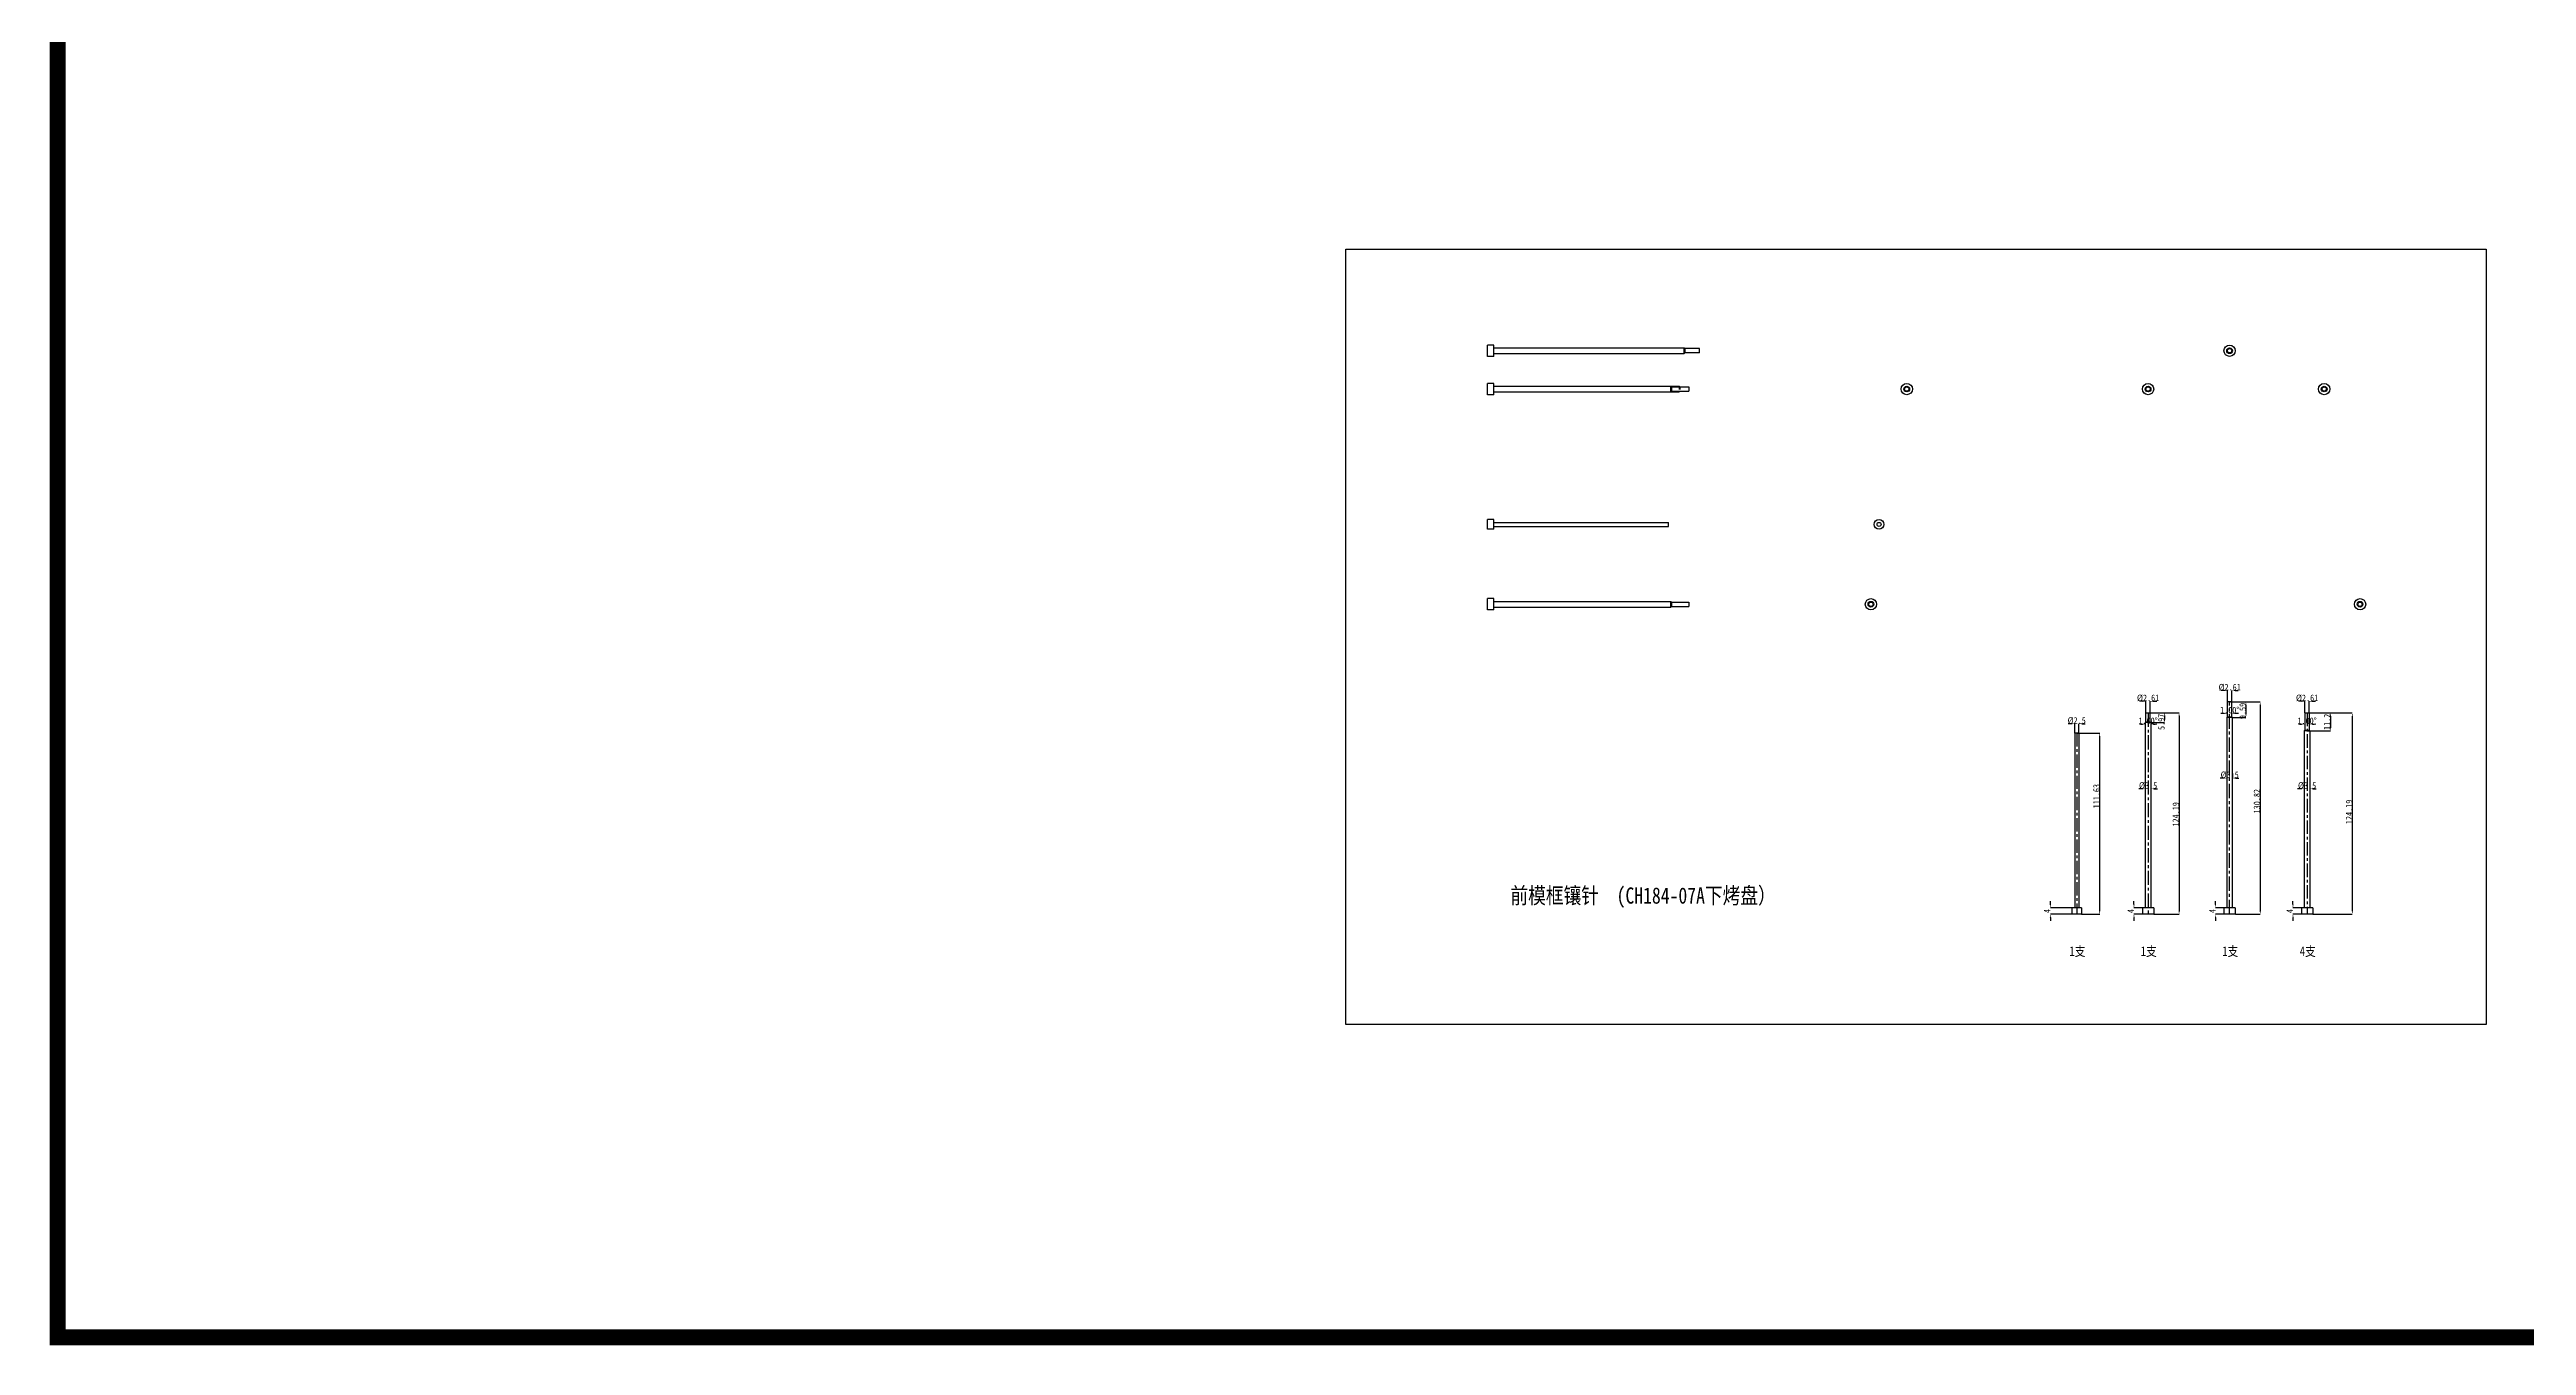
# Model space of a CAD drawing. Header units: millimetres. Extents: x 1572 to 4063, y -10865 to -3081.
# Drawn here: x 1572 to 3099, y -10865 to -10066 of the extents above; entities that cross this region are included whole.
import ezdxf

# ---------------------------------------------------------------- set-up
doc = ezdxf.new("R2010")
doc.units = ezdxf.units.MM
doc.header["$LTSCALE"] = 16.335
doc.header["$PDMODE"] = 3
doc.header["$PDSIZE"] = 0.3125
doc.linetypes.add('CENTER', pattern=[0.6, 0.375, -0.075, 0.075, -0.075])
doc.linetypes.add('HIDDEN', pattern=[0.2, 0.1, -0.1])
doc.layers.get('0').update_dxf_attribs({"linetype": 'CONTINUOUS'})
doc.layers.get('Defpoints').update_dxf_attribs({"linetype": 'CONTINUOUS'})
doc.layers.add('DEFAULT_2', color=8, linetype='HIDDEN')
doc.layers.add('dim', color=82, linetype='CONTINUOUS', lineweight=9)
doc.styles.get("Standard").update_dxf_attribs({"font": 'txt', "width": 0.8})
doc.dimstyles.new('ISO-25', dxfattribs={"dimtxt": 8, "dimasz": 6, "dimexe": 0, "dimexo": 0, "dimgap": 0, "dimtad": 1, "dimdsep": 46, "dimtxsty": 'Standard', "dimcen": 0, "dimclrd": 4, "dimclre": 4, "dimclrt": 6, "dimazin": 0, "dimtfac": 1, "dimtofl": 0, "dimtmove": 0, "dimatfit": 3, "dimfxl": 0, "dimarcsym": 0})

# ---------------------------------------------------------------- blocks, each defined once
blk = doc.blocks.new('*D991')
at = {"layer": 'Defpoints', "color": 0, "transparency": 16777216}
for p in [(2962, -10467.6), (2962, -10474.7), (2964.6, -10474.7)]:
    blk.add_point(p, dxfattribs=at)
at = {"layer": 'dim', "color": 4, "lineweight": -2, "transparency": 16777216}
for p, q in [((2960, -10467.6), (2958, -10467.6)), ((2962, -10474.7), (2962, -10467.6)), ((2964.6, -10474.7), (2964.6, -10467.6)), ((2966.6, -10467.6), (2968.6, -10467.6))]:
    blk.add_line(p, q, dxfattribs=at)
at = {"layer": 'dim', "color": 4, "transparency": 16777216}
for points in [[(2960, -10467.3), (2960, -10468), (2962, -10467.6)], [(2966.6, -10467.3), (2966.6, -10468), (2964.6, -10467.6)]]:
    blk.add_solid(points, dxfattribs=at)
at = {"layer": 'dim', "color": 6, "transparency": 16777216, "insert": (2963.3, -10465.6), "char_height": 4, "attachment_point": 5}
blk.add_mtext('%%c2.61', dxfattribs=at)
blk = doc.blocks.new('*D992')
at = {"layer": 'Defpoints', "color": 0, "transparency": 16777216}
for p in [(2963.9, -10474.7), (2963.9, -10485.9), (2977.7, -10485.9)]:
    blk.add_point(p, dxfattribs=at)
at = {"layer": 'dim', "color": 4, "lineweight": -2, "transparency": 16777216}
for p, q in [((2963.9, -10474.7), (2977.7, -10474.7)), ((2963.9, -10485.9), (2977.7, -10485.9)), ((2977.7, -10476.7), (2977.7, -10483.9))]:
    blk.add_line(p, q, dxfattribs=at)
at = {"layer": 'dim', "color": 4, "transparency": 16777216}
for points in [[(2977.3, -10476.7), (2978, -10476.7), (2977.7, -10474.7)], [(2977.3, -10483.9), (2978, -10483.9), (2977.7, -10485.9)]]:
    blk.add_solid(points, dxfattribs=at)
at = {"layer": 'dim', "color": 6, "transparency": 16777216, "insert": (2975.7, -10480.3), "char_height": 4, "attachment_point": 5, "rotation": 90}
blk.add_mtext('11.2', dxfattribs=at)
blk = doc.blocks.new('*D993')
at = {"layer": 'Defpoints', "color": 0, "transparency": 16777216}
for p in [(2964.6, -10474.7), (2966.8, -10598.9), (2991.2, -10598.9)]:
    blk.add_point(p, dxfattribs=at)
at = {"layer": 'dim', "color": 4, "lineweight": -2, "transparency": 16777216}
for p, q in [((2964.6, -10474.7), (2991.2, -10474.7)), ((2991.2, -10476.7), (2991.2, -10596.9)), ((2966.8, -10598.9), (2991.2, -10598.9))]:
    blk.add_line(p, q, dxfattribs=at)
at = {"layer": 'dim', "color": 4, "transparency": 16777216}
for points in [[(2990.9, -10476.7), (2991.5, -10476.7), (2991.2, -10474.7)], [(2990.9, -10596.9), (2991.5, -10596.9), (2991.2, -10598.9)]]:
    blk.add_solid(points, dxfattribs=at)
at = {"layer": 'dim', "color": 6, "transparency": 16777216, "insert": (2989.2, -10535.8), "char_height": 4, "attachment_point": 5, "rotation": 90}
blk.add_mtext('124.19', dxfattribs=at)
blk = doc.blocks.new('*D994')
at = {"layer": 'Defpoints', "color": 0, "transparency": 16777216}
for p in [(2959.8, -10594.9), (2954.6, -10598.9), (2959.8, -10598.9)]:
    blk.add_point(p, dxfattribs=at)
at = {"layer": 'dim', "color": 4, "lineweight": -2, "transparency": 16777216}
for p, q in [((2954.6, -10592.9), (2954.6, -10590.9)), ((2959.8, -10594.9), (2954.6, -10594.9)), ((2959.8, -10598.9), (2954.6, -10598.9)), ((2954.6, -10600.9), (2954.6, -10602.9))]:
    blk.add_line(p, q, dxfattribs=at)
at = {"layer": 'dim', "color": 4, "transparency": 16777216}
for points in [[(2954.3, -10592.9), (2955, -10592.9), (2954.6, -10594.9)], [(2954.3, -10600.9), (2955, -10600.9), (2954.6, -10598.9)]]:
    blk.add_solid(points, dxfattribs=at)
at = {"layer": 'dim', "color": 6, "transparency": 16777216, "insert": (2952.6, -10596.9), "char_height": 4, "attachment_point": 5, "rotation": 90}
blk.add_mtext('4', dxfattribs=at)
blk = doc.blocks.new('*D995')
at = {"layer": 'Defpoints', "color": 0, "transparency": 16777216}
for p in [(2961.5, -10518.7), (2965, -10518.7), (2961.5, -10521.6)]:
    blk.add_point(p, dxfattribs=at)
at = {"layer": 'dim', "color": 4, "lineweight": -2, "transparency": 16777216}
for p, q in [((2961.5, -10518.7), (2961.5, -10521.6)), ((2965, -10518.7), (2965, -10521.6)), ((2959.5, -10521.6), (2957.5, -10521.6)), ((2967, -10521.6), (2969, -10521.6))]:
    blk.add_line(p, q, dxfattribs=at)
at = {"layer": 'dim', "color": 4, "transparency": 16777216}
for points in [[(2959.5, -10521.3), (2959.5, -10521.9), (2961.5, -10521.6)], [(2967, -10521.3), (2967, -10521.9), (2965, -10521.6)]]:
    blk.add_solid(points, dxfattribs=at)
at = {"layer": 'dim', "color": 6, "transparency": 16777216, "insert": (2963.3, -10519.6), "char_height": 4, "attachment_point": 5}
blk.add_mtext('%%c3.5', dxfattribs=at)
blk = doc.blocks.new('*D996')
at = {"layer": 'Defpoints', "color": 0, "transparency": 16777216}
for p in [(2961.9, -10485.4), (2962, -10474.7), (2962.8, -10481.7), (2964.6, -10474.7), (2964.7, -10485.4)]:
    blk.add_point(p, dxfattribs=at)
at = {"layer": 'dim', "color": 4, "lineweight": -2, "transparency": 16777216}
for start, end in [(268.0378, 268.7689), (271.2311, 271.9622)]:
    blk.add_arc((2963.3, -10325), 156.7, start, end, dxfattribs=at)
at = {"layer": 'dim', "color": 4, "transparency": 16777216}
for points in [[(2959.9, -10481.3), (2959.9, -10482), (2961.9, -10481.7)], [(2966.7, -10482), (2966.6, -10481.3), (2964.7, -10481.7)]]:
    blk.add_solid(points, dxfattribs=at)
at = {"layer": 'dim', "color": 6, "transparency": 16777216, "insert": (2963.3, -10479.7), "char_height": 4, "attachment_point": 5}
blk.add_mtext('1.00°', dxfattribs=at)
blk = doc.blocks.new('*D997')
at = {"layer": 'Defpoints', "color": 0, "transparency": 16777216}
for p in [(2820.1, -10487.2), (2822.6, -10481.5), (2822.6, -10487.2)]:
    blk.add_point(p, dxfattribs=at)
at = {"layer": 'dim', "color": 4, "lineweight": -2, "transparency": 16777216}
for p, q in [((2818.1, -10481.5), (2816.1, -10481.5)), ((2820.1, -10487.2), (2820.1, -10481.5)), ((2822.6, -10487.2), (2822.6, -10481.5)), ((2824.6, -10481.5), (2826.6, -10481.5))]:
    blk.add_line(p, q, dxfattribs=at)
at = {"layer": 'dim', "color": 4, "transparency": 16777216}
for points in [[(2818.1, -10481.1), (2818.1, -10481.8), (2820.1, -10481.5)], [(2824.6, -10481.1), (2824.6, -10481.8), (2822.6, -10481.5)]]:
    blk.add_solid(points, dxfattribs=at)
at = {"layer": 'dim', "color": 6, "transparency": 16777216, "insert": (2821.3, -10479.5), "char_height": 4, "attachment_point": 5}
blk.add_mtext('%%c2.5', dxfattribs=at)
blk = doc.blocks.new('*D998')
at = {"layer": 'Defpoints', "color": 0, "transparency": 16777216}
for p in [(2821.3, -10487.2), (2835.5, -10487.2), (2824.3, -10598.9)]:
    blk.add_point(p, dxfattribs=at)
at = {"layer": 'dim', "color": 4, "lineweight": -2, "transparency": 16777216}
for p, q in [((2821.3, -10487.2), (2835.5, -10487.2)), ((2835.5, -10596.9), (2835.5, -10489.2)), ((2824.3, -10598.9), (2835.5, -10598.9))]:
    blk.add_line(p, q, dxfattribs=at)
at = {"layer": 'dim', "color": 4, "transparency": 16777216}
for points in [[(2835.1, -10489.2), (2835.8, -10489.2), (2835.5, -10487.2)], [(2835.1, -10596.9), (2835.8, -10596.9), (2835.5, -10598.9)]]:
    blk.add_solid(points, dxfattribs=at)
at = {"layer": 'dim', "color": 6, "transparency": 16777216, "insert": (2833.5, -10526.1), "char_height": 4, "attachment_point": 5, "rotation": 90}
blk.add_mtext('111.63', dxfattribs=at)
blk = doc.blocks.new('*D999')
at = {"layer": 'Defpoints', "color": 0, "transparency": 16777216}
for p in [(2819.8, -10594.9), (2805.1, -10598.9), (2818.3, -10598.9)]:
    blk.add_point(p, dxfattribs=at)
at = {"layer": 'dim', "color": 4, "lineweight": -2, "transparency": 16777216}
for p, q in [((2805.1, -10592.9), (2805.1, -10590.9)), ((2819.8, -10594.9), (2805.1, -10594.9)), ((2818.3, -10598.9), (2805.1, -10598.9)), ((2805.1, -10600.9), (2805.1, -10602.9))]:
    blk.add_line(p, q, dxfattribs=at)
at = {"layer": 'dim', "color": 4, "transparency": 16777216}
for points in [[(2804.7, -10592.9), (2805.4, -10592.9), (2805.1, -10594.9)], [(2804.7, -10600.9), (2805.4, -10600.9), (2805.1, -10598.9)]]:
    blk.add_solid(points, dxfattribs=at)
at = {"layer": 'dim', "color": 6, "transparency": 16777216, "insert": (2803.1, -10596.9), "char_height": 4, "attachment_point": 5, "rotation": 90}
blk.add_mtext('4', dxfattribs=at)
blk = doc.blocks.new('*D1000')
at = {"layer": 'Defpoints', "color": 0, "transparency": 16777216}
for p in [(2914.2, -10461), (2914.2, -10468), (2916.9, -10468)]:
    blk.add_point(p, dxfattribs=at)
at = {"layer": 'dim', "color": 4, "lineweight": -2, "transparency": 16777216}
for p, q in [((2912.2, -10461), (2910.2, -10461)), ((2914.2, -10468), (2914.2, -10461)), ((2916.9, -10468), (2916.9, -10461)), ((2918.9, -10461), (2920.9, -10461))]:
    blk.add_line(p, q, dxfattribs=at)
at = {"layer": 'dim', "color": 4, "transparency": 16777216}
for points in [[(2912.2, -10460.7), (2912.2, -10461.3), (2914.2, -10461)], [(2918.9, -10460.7), (2918.9, -10461.3), (2916.9, -10461)]]:
    blk.add_solid(points, dxfattribs=at)
at = {"layer": 'dim', "color": 6, "transparency": 16777216, "insert": (2915.6, -10459), "char_height": 4, "attachment_point": 5}
blk.add_mtext('%%c2.61', dxfattribs=at)
blk = doc.blocks.new('*D1001')
at = {"layer": 'Defpoints', "color": 0, "transparency": 16777216}
for p in [(2916.1, -10468), (2917.3, -10477.6), (2925.6, -10477.6)]:
    blk.add_point(p, dxfattribs=at)
at = {"layer": 'dim', "color": 4, "lineweight": -2, "transparency": 16777216}
for p, q in [((2916.1, -10468), (2925.6, -10468)), ((2925.6, -10470), (2925.6, -10475.6)), ((2917.3, -10477.6), (2925.6, -10477.6))]:
    blk.add_line(p, q, dxfattribs=at)
at = {"layer": 'dim', "color": 4, "transparency": 16777216}
for points in [[(2925.3, -10470), (2926, -10470), (2925.6, -10468)], [(2925.3, -10475.6), (2926, -10475.6), (2925.6, -10477.6)]]:
    blk.add_solid(points, dxfattribs=at)
at = {"layer": 'dim', "color": 6, "transparency": 16777216, "insert": (2923.6, -10473.6), "char_height": 4, "attachment_point": 5, "rotation": 90}
blk.add_mtext('9.59', dxfattribs=at)
blk = doc.blocks.new('*D1002')
at = {"layer": 'Defpoints', "color": 0, "transparency": 16777216}
for p in [(2916.9, -10468), (2919.1, -10598.9), (2934.4, -10598.9)]:
    blk.add_point(p, dxfattribs=at)
at = {"layer": 'dim', "color": 4, "lineweight": -2, "transparency": 16777216}
for p, q in [((2916.9, -10468), (2934.4, -10468)), ((2934.4, -10470), (2934.4, -10596.9)), ((2919.1, -10598.9), (2934.4, -10598.9))]:
    blk.add_line(p, q, dxfattribs=at)
at = {"layer": 'dim', "color": 4, "transparency": 16777216}
for points in [[(2934.1, -10470), (2934.8, -10470), (2934.4, -10468)], [(2934.1, -10596.9), (2934.8, -10596.9), (2934.4, -10598.9)]]:
    blk.add_solid(points, dxfattribs=at)
at = {"layer": 'dim', "color": 6, "transparency": 16777216, "insert": (2932.4, -10529.2), "char_height": 4, "attachment_point": 5, "rotation": 90}
blk.add_mtext('130.82', dxfattribs=at)
blk = doc.blocks.new('*D1003')
at = {"layer": 'Defpoints', "color": 0, "transparency": 16777216}
for p in [(2913.8, -10512.1), (2913.8, -10515), (2917.3, -10512.1)]:
    blk.add_point(p, dxfattribs=at)
at = {"layer": 'dim', "color": 4, "lineweight": -2, "transparency": 16777216}
for p, q in [((2911.8, -10515), (2909.8, -10515)), ((2913.8, -10512.1), (2913.8, -10515)), ((2917.3, -10512.1), (2917.3, -10515)), ((2919.3, -10515), (2921.3, -10515))]:
    blk.add_line(p, q, dxfattribs=at)
at = {"layer": 'dim', "color": 4, "transparency": 16777216}
for points in [[(2911.8, -10514.6), (2911.8, -10515.3), (2913.8, -10515)], [(2919.3, -10514.6), (2919.3, -10515.3), (2917.3, -10515)]]:
    blk.add_solid(points, dxfattribs=at)
at = {"layer": 'dim', "color": 6, "transparency": 16777216, "insert": (2915.6, -10513), "char_height": 4, "attachment_point": 5}
blk.add_mtext('%%c3.5', dxfattribs=at)
blk = doc.blocks.new('*D1004')
at = {"layer": 'Defpoints', "color": 0, "transparency": 16777216}
for p in [(2914.2, -10468), (2916.9, -10468), (2914.2, -10478.8), (2915.1, -10475.1), (2917, -10478.8)]:
    blk.add_point(p, dxfattribs=at)
at = {"layer": 'dim', "color": 4, "lineweight": -2, "transparency": 16777216}
for start, end in [(268.0378, 268.7689), (271.2311, 271.9622)]:
    blk.add_arc((2915.6, -10318.3), 156.7, start, end, dxfattribs=at)
at = {"layer": 'dim', "color": 4, "transparency": 16777216}
for points in [[(2912.2, -10474.7), (2912.2, -10475.4), (2914.2, -10475.1)], [(2918.9, -10475.4), (2918.9, -10474.7), (2916.9, -10475.1)]]:
    blk.add_solid(points, dxfattribs=at)
at = {"layer": 'dim', "color": 6, "transparency": 16777216, "insert": (2915.6, -10473.1), "char_height": 4, "attachment_point": 5}
blk.add_mtext('1.00\\M+5A1E3', dxfattribs=at)
blk = doc.blocks.new('*D1005')
at = {"layer": 'Defpoints', "color": 0, "transparency": 16777216}
for p in [(2864, -10467.6), (2864, -10474.7), (2866.6, -10474.7)]:
    blk.add_point(p, dxfattribs=at)
at = {"layer": 'dim', "color": 4, "lineweight": -2, "transparency": 16777216}
for p, q in [((2862, -10467.6), (2860, -10467.6)), ((2864, -10474.7), (2864, -10467.6)), ((2866.6, -10474.7), (2866.6, -10467.6)), ((2868.6, -10467.6), (2870.6, -10467.6))]:
    blk.add_line(p, q, dxfattribs=at)
at = {"layer": 'dim', "color": 4, "transparency": 16777216}
for points in [[(2862, -10467.3), (2862, -10468), (2864, -10467.6)], [(2868.6, -10467.3), (2868.6, -10468), (2866.6, -10467.6)]]:
    blk.add_solid(points, dxfattribs=at)
at = {"layer": 'dim', "color": 6, "transparency": 16777216, "insert": (2865.3, -10465.6), "char_height": 4, "attachment_point": 5}
blk.add_mtext('%%c2.61', dxfattribs=at)
blk = doc.blocks.new('*D1006')
at = {"layer": 'Defpoints', "color": 0, "transparency": 16777216}
for p in [(2865.9, -10474.7), (2867.1, -10480.6), (2875.5, -10480.6)]:
    blk.add_point(p, dxfattribs=at)
at = {"layer": 'dim', "color": 4, "lineweight": -2, "transparency": 16777216}
for p, q in [((2865.9, -10474.7), (2875.5, -10474.7)), ((2867.1, -10480.6), (2875.5, -10480.6)), ((2875.5, -10476.7), (2875.5, -10478.6))]:
    blk.add_line(p, q, dxfattribs=at)
at = {"layer": 'dim', "color": 4, "transparency": 16777216}
for points in [[(2875.2, -10476.7), (2875.9, -10476.7), (2875.5, -10474.7)], [(2875.2, -10478.6), (2875.9, -10478.6), (2875.5, -10480.6)]]:
    blk.add_solid(points, dxfattribs=at)
at = {"layer": 'dim', "color": 6, "transparency": 16777216, "insert": (2873.5, -10480.3), "char_height": 4, "attachment_point": 5, "rotation": 90}
blk.add_mtext('5.97', dxfattribs=at)
blk = doc.blocks.new('*D1007')
at = {"layer": 'Defpoints', "color": 0, "transparency": 16777216}
for p in [(2866.6, -10474.7), (2868.8, -10598.9), (2884.4, -10598.9)]:
    blk.add_point(p, dxfattribs=at)
at = {"layer": 'dim', "color": 4, "lineweight": -2, "transparency": 16777216}
for p, q in [((2866.6, -10474.7), (2884.4, -10474.7)), ((2884.4, -10476.7), (2884.4, -10596.9)), ((2868.8, -10598.9), (2884.4, -10598.9))]:
    blk.add_line(p, q, dxfattribs=at)
at = {"layer": 'dim', "color": 4, "transparency": 16777216}
for points in [[(2884.1, -10476.7), (2884.8, -10476.7), (2884.4, -10474.7)], [(2884.1, -10596.9), (2884.8, -10596.9), (2884.4, -10598.9)]]:
    blk.add_solid(points, dxfattribs=at)
at = {"layer": 'dim', "color": 6, "transparency": 16777216, "insert": (2882.4, -10537.3), "char_height": 4, "attachment_point": 5, "rotation": 90}
blk.add_mtext('124.19', dxfattribs=at)
blk = doc.blocks.new('*D1008')
at = {"layer": 'Defpoints', "color": 0, "transparency": 16777216}
for p in [(2863.6, -10518.7), (2867.1, -10518.7), (2863.6, -10521.6)]:
    blk.add_point(p, dxfattribs=at)
at = {"layer": 'dim', "color": 4, "lineweight": -2, "transparency": 16777216}
for p, q in [((2863.6, -10518.7), (2863.6, -10521.6)), ((2867.1, -10518.7), (2867.1, -10521.6)), ((2861.6, -10521.6), (2859.6, -10521.6)), ((2869.1, -10521.6), (2871.1, -10521.6))]:
    blk.add_line(p, q, dxfattribs=at)
at = {"layer": 'dim', "color": 4, "transparency": 16777216}
for points in [[(2861.6, -10521.3), (2861.6, -10521.9), (2863.6, -10521.6)], [(2869.1, -10521.3), (2869.1, -10521.9), (2867.1, -10521.6)]]:
    blk.add_solid(points, dxfattribs=at)
at = {"layer": 'dim', "color": 6, "transparency": 16777216, "insert": (2865.3, -10519.6), "char_height": 4, "attachment_point": 5}
blk.add_mtext('%%c3.5', dxfattribs=at)
blk = doc.blocks.new('*D1009')
at = {"layer": 'Defpoints', "color": 0, "transparency": 16777216}
for p in [(2863.9, -10485.4), (2864, -10474.7), (2864.8, -10481.7), (2866.6, -10474.7), (2866.7, -10485.4)]:
    blk.add_point(p, dxfattribs=at)
at = {"layer": 'dim', "color": 4, "lineweight": -2, "transparency": 16777216}
for start, end in [(268.0378, 268.7689), (271.2311, 271.9622)]:
    blk.add_arc((2865.3, -10325), 156.7, start, end, dxfattribs=at)
at = {"layer": 'dim', "color": 4, "transparency": 16777216}
for points in [[(2861.9, -10481.3), (2861.9, -10482), (2863.9, -10481.7)], [(2868.7, -10482), (2868.7, -10481.3), (2866.7, -10481.7)]]:
    blk.add_solid(points, dxfattribs=at)
at = {"layer": 'dim', "color": 6, "transparency": 16777216, "insert": (2865.3, -10479.7), "char_height": 4, "attachment_point": 5}
blk.add_mtext('1.00\\M+5A1E3', dxfattribs=at)
blk = doc.blocks.new('*D1010')
at = {"layer": 'Defpoints', "color": 0, "transparency": 16777216}
for p in [(2912.1, -10594.9), (2906.9, -10598.9), (2912.1, -10598.9)]:
    blk.add_point(p, dxfattribs=at)
at = {"layer": 'dim', "color": 4, "lineweight": -2, "transparency": 16777216}
for p, q in [((2906.9, -10592.9), (2906.9, -10590.9)), ((2912.1, -10594.9), (2906.9, -10594.9)), ((2912.1, -10598.9), (2906.9, -10598.9)), ((2906.9, -10600.9), (2906.9, -10602.9))]:
    blk.add_line(p, q, dxfattribs=at)
at = {"layer": 'dim', "color": 4, "transparency": 16777216}
for points in [[(2906.6, -10592.9), (2907.2, -10592.9), (2906.9, -10594.9)], [(2906.6, -10600.9), (2907.2, -10600.9), (2906.9, -10598.9)]]:
    blk.add_solid(points, dxfattribs=at)
at = {"layer": 'dim', "color": 6, "transparency": 16777216, "insert": (2904.9, -10596.9), "char_height": 4, "attachment_point": 5, "rotation": 90}
blk.add_mtext('4', dxfattribs=at)
blk = doc.blocks.new('*D1011')
at = {"layer": 'Defpoints', "color": 0, "transparency": 16777216}
for p in [(2861.8, -10594.9), (2856.6, -10598.9), (2861.8, -10598.9)]:
    blk.add_point(p, dxfattribs=at)
at = {"layer": 'dim', "color": 4, "lineweight": -2, "transparency": 16777216}
for p, q in [((2856.6, -10592.9), (2856.6, -10590.9)), ((2861.8, -10594.9), (2856.6, -10594.9)), ((2861.8, -10598.9), (2856.6, -10598.9)), ((2856.6, -10600.9), (2856.6, -10602.9))]:
    blk.add_line(p, q, dxfattribs=at)
at = {"layer": 'dim', "color": 4, "transparency": 16777216}
for points in [[(2856.3, -10592.9), (2857, -10592.9), (2856.6, -10594.9)], [(2856.3, -10600.9), (2857, -10600.9), (2856.6, -10598.9)]]:
    blk.add_solid(points, dxfattribs=at)
at = {"layer": 'dim', "color": 6, "transparency": 16777216, "insert": (2854.6, -10596.9), "char_height": 4, "attachment_point": 5, "rotation": 90}
blk.add_mtext('4', dxfattribs=at)

msp = doc.modelspace()

# ---------------------------------------------------------------- linework, layer by layer
at = {"color": 7, "linetype": 'Continuous'}
for p, q in [((2458.087, -10255.028), (2458.088, -10248.03)), ((2462.087, -10255.029), (2458.087, -10255.029)), ((2462.088, -10248.029), (2458.088, -10248.029)), ((2462.087, -10255.028), (2462.088, -10248.031)), ((2462.088, -10249.779), (2579.314, -10249.779)), ((2462.088, -10253.279), (2579.314, -10253.279)), ((2579.314, -10253.279), (2579.314, -10249.779)), ((2579.757, -10250.223), (2579.314, -10249.779)), ((2579.757, -10252.836), (2579.314, -10253.279)), ((2579.757, -10250.223), (2579.757, -10252.836)), ((2588.903, -10250.223), (2579.757, -10250.223)), ((2588.903, -10252.836), (2579.757, -10252.836)), ((2588.903, -10252.836), (2588.903, -10250.223)), ((2462.086, -10271.647), (2458.086, -10271.647)), ((2458.086, -10278.645), (2458.086, -10271.648)), ((2462.086, -10278.646), (2462.086, -10271.648)), ((2462.086, -10273.397), (2576.299, -10273.397)), ((2571.073, -10276.897), (2571.073, -10273.397)), ((2571.516, -10273.84), (2571.073, -10273.397)), ((2571.516, -10273.84), (2571.516, -10276.453)), ((2571.516, -10273.84), (2582.27, -10273.84)), ((2576.299, -10273.84), (2576.299, -10273.397)), ((2576.742, -10273.84), (2576.299, -10273.397)), ((2582.27, -10273.84), (2582.27, -10276.453)), ((2462.086, -10278.647), (2458.086, -10278.647)), ((2462.086, -10276.897), (2576.299, -10276.897)), ((2571.516, -10276.453), (2571.073, -10276.897)), ((2571.516, -10276.453), (2582.27, -10276.453)), ((2576.742, -10276.453), (2576.299, -10276.897)), ((2576.299, -10276.897), (2576.299, -10276.453)), ((2458.08, -10361.562), (2458.081, -10355.562)), ((2462.08, -10361.562), (2458.08, -10361.562)), ((2462.081, -10355.562), (2458.081, -10355.562)), ((2462.08, -10361.562), (2462.081, -10355.562)), ((2462.081, -10357.312), (2569.707, -10357.312)), ((2462.081, -10359.812), (2569.707, -10359.812)), ((2569.707, -10359.811), (2569.707, -10357.313)), ((2458.077, -10411.305), (2458.078, -10404.308)), ((2462.077, -10411.307), (2458.077, -10411.307)), ((2462.078, -10404.307), (2458.078, -10404.307)), ((2462.077, -10411.306), (2462.078, -10404.308)), ((2462.077, -10409.557), (2571.073, -10409.557)), ((2462.078, -10406.057), (2571.073, -10406.057)), ((2571.073, -10409.557), (2571.073, -10406.057)), ((2571.516, -10406.5), (2571.073, -10406.057)), ((2571.516, -10409.113), (2571.073, -10409.557)), ((2571.516, -10406.5), (2571.516, -10409.113)), ((2571.516, -10406.5), (2582.27, -10406.5)), ((2571.516, -10409.113), (2582.27, -10409.113)), ((2582.27, -10406.5), (2582.27, -10409.113)), ((2914.169, -10477.187), (2914.249, -10468.042)), ((2916.862, -10468.042), (2914.249, -10468.042)), ((2916.942, -10477.187), (2916.862, -10468.042)), ((2820.071, -10487.238), (2820.071, -10594.864)), ((2822.571, -10487.238), (2820.071, -10487.238)), ((2822.571, -10487.238), (2822.571, -10594.864)), ((2863.999, -10480.203), (2863.555, -10480.646)), ((2867.055, -10480.646), (2863.555, -10480.646)), ((2863.555, -10480.646), (2863.555, -10594.859)), ((2863.951, -10480.202), (2863.999, -10474.675)), ((2863.999, -10474.675), (2866.612, -10474.675)), ((2863.999, -10480.203), (2866.612, -10480.203)), ((2866.66, -10480.202), (2866.612, -10474.675)), ((2866.612, -10480.203), (2867.055, -10480.646)), ((2867.055, -10480.646), (2867.055, -10594.859)), ((2914.249, -10477.188), (2913.805, -10477.631)), ((2917.305, -10477.631), (2913.805, -10477.631)), ((2913.805, -10477.631), (2913.805, -10594.857)), ((2914.249, -10477.188), (2916.862, -10477.188)), ((2916.862, -10477.188), (2917.305, -10477.631)), ((2917.305, -10594.857), (2917.305, -10477.631)), ((2961.976, -10485.429), (2961.533, -10485.872)), ((2965.033, -10485.872), (2961.533, -10485.872)), ((2961.533, -10485.872), (2961.533, -10594.867)), ((2961.976, -10474.675), (2961.883, -10485.428)), ((2961.976, -10474.675), (2964.589, -10474.675)), ((2961.976, -10485.429), (2964.589, -10485.429)), ((2964.589, -10474.675), (2964.683, -10485.428)), ((2964.589, -10485.429), (2965.033, -10485.872)), ((2965.033, -10485.872), (2965.033, -10594.867)), ((2824.321, -10594.864), (2818.321, -10594.864)), ((2818.321, -10594.864), (2818.321, -10598.864)), ((2820.173, -10594.864), (2819.796, -10594.867)), ((2824.321, -10594.864), (2824.321, -10598.864)), ((2868.805, -10594.859), (2861.805, -10594.859)), ((2861.805, -10594.859), (2861.805, -10598.859)), ((2868.805, -10594.859), (2868.805, -10598.859)), ((2919.055, -10594.857), (2912.055, -10594.857)), ((2912.055, -10594.857), (2912.055, -10598.857)), ((2919.055, -10594.857), (2919.055, -10598.857)), ((2966.783, -10594.867), (2959.783, -10594.867)), ((2959.783, -10594.867), (2959.783, -10598.867)), ((2966.783, -10594.867), (2966.783, -10598.867)), ((2868.805, -10598.859), (2861.805, -10598.859)), ((2919.055, -10598.857), (2912.055, -10598.857)), ((2966.783, -10598.867), (2959.783, -10598.867))]:
    msp.add_line(p, q, dxfattribs=at)
at = {"color": 1, "linetype": 'CENTER', "ltscale": 1.458239}
msp.add_line((2915.555, -10598.857), (2915.555, -10468.042), dxfattribs=at)
at = {"color": 1, "linetype": 'CENTER', "ltscale": 1.338826}
msp.add_line((2821.321, -10487.238), (2821.321, -10598.864), dxfattribs=at)
at = {"color": 1, "linetype": 'CENTER', "ltscale": 1.420753}
msp.add_line((2865.305, -10474.675), (2865.305, -10598.857), dxfattribs=at)
at = {"color": 1, "linetype": 'CENTER', "ltscale": 1.355852}
msp.add_line((2963.283, -10474.675), (2963.283, -10598.864), dxfattribs=at)
msp.add_line((2824.321, -10598.864), (2818.321, -10598.864))
at = {"const_width": 10}
msp.add_lwpolyline([(1576.796, -3085.753), (4058.351, -3085.753), (4058.351, -10859.72), (1576.796, -10859.72)], close=True, dxfattribs=at)
msp.add_lwpolyline([(2370.738, -10188.832), (3073.617, -10188.832), (3073.617, -10666.925), (2370.738, -10666.925)], close=True)
at = {"color": 7, "linetype": 'Continuous'}
for centre, radius in [((2915.555, -10251.529), 3.5), ((2915.555, -10251.529), 1.75), ((2915.555, -10251.529), 1.306), ((2716.565, -10275.147), 3.5), ((2716.565, -10275.147), 1.75), ((2716.565, -10275.147), 1.306), ((2865.305, -10275.147), 3.5), ((2865.305, -10275.147), 1.75), ((2865.305, -10275.147), 1.306), ((2973.845, -10275.147), 3.5), ((2973.845, -10275.147), 1.75), ((2973.845, -10275.147), 1.306), ((2699.48, -10358.562), 3), ((2699.48, -10358.562), 1.25), ((2694.455, -10407.807), 3.5), ((2694.455, -10407.807), 1.75), ((2694.455, -10407.807), 1.306), ((2995.955, -10407.807), 3.5), ((2995.955, -10407.807), 1.75), ((2995.955, -10407.807), 1.306)]:
    msp.add_circle(centre, radius, dxfattribs=at)
at = {"layer": 'DEFAULT_2', "color": 8, "linetype": 'HIDDEN'}
for p, q in [((2576.299, -10273.84), (2576.299, -10276.453)), ((2576.742, -10273.84), (2576.742, -10276.453))]:
    msp.add_line(p, q, dxfattribs=at)

# ---------------------------------------------------------------- texts
at = {"attachment_point": 1}
for s, insert, char_height, width in [('{\\fSimSun|b0|i0|c134|p2;前模框镶针  (CH184-07A下烤盘）}', (2472.276, -10582.355), 10, 200.73763), ('{\\fSimSun|b0|i0|c134|p2;1支}', (2816.833, -10618.682), 6, 142.84253), ('{\\fSimSun|b0|i0|c134|p2;1支}', (2860.817, -10618.676), 6, 142.84253), ('{\\fSimSun|b0|i0|c134|p2;1支}', (2911.067, -10618.675), 6, 142.84253), ('{\\fSimSun|b0|i0|c134|p2;4支}', (2958.794, -10618.685), 6, 142.84253)]:
    msp.add_mtext(s, dxfattribs=dict(at, insert=insert, char_height=char_height, width=width))

# ---------------------------------------------------------------- dimensions: what is measured, and where the dimension line sits
at = {"layer": 'dim'}
for base, p1, p2, picture, middle in [((2914.249, -10461.006), (2916.862, -10468.042), (2914.249, -10468.019), '*D1000', (2915.555, -10461.006)), ((2863.999, -10467.639), (2866.612, -10474.675), (2863.999, -10474.652), '*D1005', (2865.305, -10467.639)), ((2961.977, -10467.639), (2964.589, -10474.675), (2961.977, -10474.652), '*D991', (2963.283, -10467.639)), ((2822.571, -10481.482), (2820.071, -10487.238), (2822.571, -10487.238), '*D997', (2821.321, -10481.482)), ((2863.555, -10521.613), (2867.055, -10518.727), (2863.555, -10518.727), '*D1008', (2865.305, -10521.613)), ((2913.805, -10514.98), (2917.305, -10512.094), (2913.805, -10512.094), '*D1003', (2915.555, -10514.98)), ((2961.533, -10521.613), (2965.033, -10518.727), (2961.533, -10518.727), '*D995', (2963.283, -10521.613))]:
    dim = msp.add_linear_dim(base=base, p1=p1, p2=p2, text='%%c<>', dimstyle='ISO-25', override={"dimtxt": 4, "dimasz": 2, "dimfxl": 1.25}, dxfattribs=at)
    dim.commit()
    dim.dimension.update_dxf_attribs({"geometry": picture, "text_midpoint": middle, "dimtype": 160})
for base, line1, line2, picture, middle in [((2915.099, -10475.074), ((2914.249, -10468.042), (2914.155, -10478.795)), ((2916.862, -10468.042), (2916.956, -10478.795)), '*D1004', (2915.555, -10475.075)), ((2864.849, -10481.707), ((2863.999, -10474.675), (2863.905, -10485.428)), ((2866.612, -10474.675), (2866.706, -10485.428)), '*D1009', (2865.305, -10481.708)), ((2962.827, -10481.707), ((2961.976, -10474.675), (2961.883, -10485.428)), ((2964.589, -10474.675), (2964.683, -10485.428)), '*D996', (2963.283, -10481.708))]:
    dim = msp.add_angular_dim_2l(base=base, line1=line1, line2=line2, dimstyle='ISO-25', override={"dimtxt": 4, "dimasz": 2, "dimfxl": 1.25}, dxfattribs=at)
    dim.commit()
    dim.dimension.update_dxf_attribs({"geometry": picture, "text_midpoint": middle, "dimtype": 162})
for base, p1, p2, picture, middle in [((2925.647, -10477.631), (2916.127, -10468.042), (2917.305, -10477.631), '*D1001', (2925.647, -10473.641)), ((2934.4326, -10598.8572), (2916.8619, -10468.0421), (2919.0554, -10598.8572), '*D1002', (2934.4326, -10529.1951)), ((2835.478, -10487.238), (2824.321, -10598.864), (2821.321, -10487.238), '*D998', (2835.478, -10526.139)), ((2875.523, -10480.646), (2865.877, -10474.675), (2867.055, -10480.646), '*D1006', (2875.523, -10480.274)), ((2884.433, -10598.867), (2866.612, -10474.675), (2868.805, -10598.867), '*D1007', (2884.433, -10537.344)), ((2977.658, -10485.872), (2963.854, -10474.675), (2963.854, -10485.872), '*D992', (2977.658, -10480.274)), ((2991.203, -10598.867), (2964.589, -10474.675), (2966.783, -10598.867), '*D993', (2991.203, -10535.828)), ((2805.071, -10598.864), (2819.796, -10594.867), (2818.321, -10598.864), '*D999', (2805.071, -10596.866)), ((2856.642, -10598.867), (2861.805, -10594.867), (2861.805, -10598.867), '*D1011', (2856.642, -10596.867)), ((2906.892, -10598.867), (2912.055, -10594.867), (2912.055, -10598.867), '*D1010', (2906.892, -10596.867)), ((2954.619, -10598.867), (2959.783, -10594.867), (2959.783, -10598.867), '*D994', (2954.619, -10596.867))]:
    dim = msp.add_linear_dim(base=base, p1=p1, p2=p2, angle=90, dimstyle='ISO-25', override={"dimtxt": 4, "dimasz": 2, "dimfxl": 1.25}, dxfattribs=at)
    dim.commit()
    dim.dimension.update_dxf_attribs({"geometry": picture, "text_midpoint": middle, "dimtype": 160})

doc.saveas('drawing.dxf')
